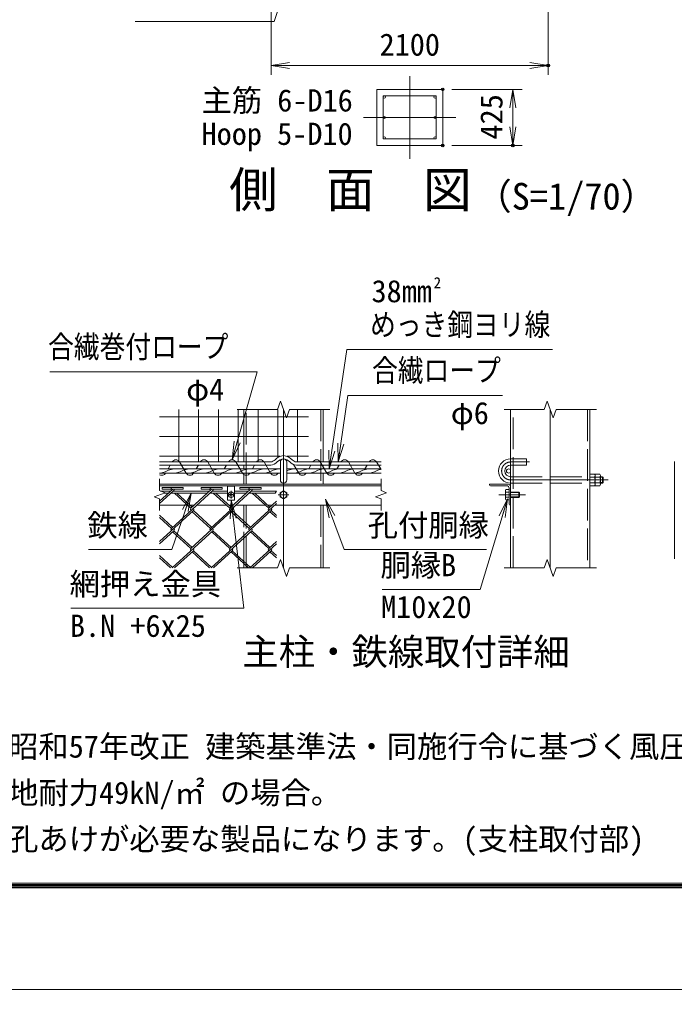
# Model space of a CAD drawing. Units: millimetres at full size. Extents: x -14700 to 14700, y -10395 to 10395.
# Drawn here: x 1217 to 6182, y -10395 to -3049 of the extents above; entities that cross this region are included whole.
import ezdxf
from ezdxf.enums import TextEntityAlignment as Align

# ---------------------------------------------------------------- set-up
doc = ezdxf.new("R2010")
doc.units = ezdxf.units.MM
doc.header["$LTSCALE"] = 40
doc.header["$PDMODE"] = 32
doc.header["$PDSIZE"] = 20
doc.linetypes.add('DASHED', pattern=[7.5, 6, -1.5])
doc.linetypes.add('USER1', pattern=[50.8, 31.75, -6.35, 6.35, -6.35])
for name, color, linetype, lineweight in [('0-0_D-STR1', 1, 'Continuous', 18), ('0-1_D-BMK', 2, 'USER1', 13), ('0-2_D-STR3', 3, 'Continuous', 13), ('0-3_D-STR4', 7, 'Continuous', 18), ('0-6_D-STR-DIM', 7, 'Continuous', 13), ('0-7_0', 7, 'Continuous', 18), ('0-9_D-STR-TXT', 7, 'Continuous', 13), ('0-A_D-STR2', 7, 'Continuous', 13), ('0-B_D-TTL-TXT', 7, 'Continuous', 13), ('0-C_D-TTL', 7, 'Continuous', 18)]:
    doc.layers.add(name, color=color, linetype=linetype, lineweight=lineweight)
doc.layers.add('0-8_Defpoints', color=253, linetype='Continuous')
doc.styles.add('ＭＳ ゴシック', font='')
doc.styles.get('ＭＳ ゴシック').set_extended_font_data('MS Gothic')

# ---------------------------------------------------------------- blocks, each defined once
blk = doc.blocks.new('_Open')
at = {"layer": '0-7_0'}
blk.add_line((-40, 6.67), (0, 0), dxfattribs=at)
blk.add_lwpolyline([(-40, -6.67), (0, 0), (-40, 0)], dxfattribs=at)

msp = doc.modelspace()

# ---------------------------------------------------------------- linework, layer by layer
at = {"layer": '0-0_D-STR1'}
for p, q in [((2918.87, -6399.8), (2918.87, -6002.47)), ((3518.87, -6002.47), (3518.87, -6399.8)), ((4939.77, -6002.47), (4939.77, -7202.47)), ((5539.78, -7202.47), (5539.78, -6002.47)), ((2918.87, -6451.8), (2918.87, -6423.8)), ((3518.87, -6423.8), (3518.87, -6451.8)), ((2918.87, -6567.8), (2918.87, -6483.8)), ((3518.87, -6483.8), (3518.87, -6567.8)), ((2279.74, -6567.8), (3957.99, -6567.8)), ((2279.74, -6579.8), (3957.99, -6579.8)), ((4919.77, -6567.8), (4779.77, -6567.8)), ((4779.77, -6571.8), (4779.77, -6567.8)), ((4909.77, -6579.8), (4787.77, -6579.8)), ((4927.77, -6719.8), (4927.77, -6597.8)), ((2279.74, -6727.8), (2492.32, -6727.8)), ((2511.26, -6727.8), (2541.74, -6727.8)), ((2560.21, -6727.8), (2787.23, -6727.8)), ((2806.17, -6727.8), (2836.65, -6727.8)), ((2855.59, -6727.8), (3082.14, -6727.8)), ((2918.87, -6894.24), (2918.87, -6727.8)), ((3101.09, -6727.8), (3131.56, -6727.8)), ((3150.5, -6727.8), (3957.99, -6727.8)), ((3518.87, -6727.8), (3518.87, -7202.47)), ((4935.77, -6727.8), (4939.77, -6727.8)), ((2918.87, -7198.77), (2918.87, -6928.97))]:
    msp.add_line(p, q, dxfattribs=at)
at = {"layer": '0-0_D-STR1', "linetype": 'DASHED'}
for p, q in [((2936.87, -6567.8), (2936.87, -6002.47)), ((3500.87, -6002.47), (3500.87, -6567.8)), ((4957.77, -7202.47), (4957.77, -6002.47)), ((5521.78, -6002.47), (5521.78, -7202.47)), ((2936.87, -7202.47), (2936.87, -6727.8)), ((3500.87, -6727.8), (3500.87, -7202.47))]:
    msp.add_line(p, q, dxfattribs=at)
at = {"layer": '0-0_D-STR1'}
for centre, radius, start, end in [((4787.77, -6571.8), 8, 180, 270), ((4909.77, -6597.8), 18, 0, 90), ((4919.77, -6587.8), 20, 0, 90), ((4935.77, -6719.8), 8, 180, 270)]:
    msp.add_arc(centre, radius, start, end, dxfattribs=at)
at = {"layer": '0-1_D-BMK'}
for p, q in [((4174.8, -3478.27), (4174.8, -4103.27)), ((3824.8, -3790.77), (4524.8, -3790.77)), ((3218.87, -6002.47), (3218.87, -7202.47)), ((5239.77, -6002.47), (5239.77, -7202.47)), ((5081.69, -6399.8), (4939.77, -6399.8)), ((4939.77, -6535.8), (5679.78, -6535.8)), ((2791.65, -6647.8), (2851.17, -6647.8)), ((2821.41, -6618.04), (2821.41, -6677.56)), ((3178.87, -6647.8), (3258.87, -6647.8)), ((5051.38, -6647.8), (4851.38, -6647.8))]:
    msp.add_line(p, q, dxfattribs=at)
msp.add_arc((4939.77, -6467.8), 68, 90, 270, dxfattribs=at)
at = {"layer": '0-2_D-STR3', "linetype": 'DASHED'}
for p, q in [((4939.77, -6375.8), (5059.77, -6375.8)), ((5059.77, -6375.8), (5059.77, -6423.8)), ((4939.77, -6423.8), (5059.77, -6423.8)), ((4939.77, -6511.8), (5539.78, -6511.8)), ((4939.77, -6559.8), (5539.78, -6559.8))]:
    msp.add_line(p, q, dxfattribs=at)
at = {"layer": '0-2_D-STR3'}
for p, q in [((3120.04, -6399.8), (2279.74, -6399.8)), ((3121.72, -6423.8), (2279.74, -6423.8)), ((2279.74, -6451.8), (3194.87, -6451.8)), ((3194.87, -6535.8), (3194.87, -6399.8)), ((3242.87, -6535.8), (3242.87, -6399.8)), ((3242.87, -6451.8), (3957.99, -6451.8)), ((3316.02, -6423.8), (3957.99, -6423.8)), ((3317.69, -6399.8), (3957.99, -6399.8)), ((2279.74, -6483.8), (3194.87, -6483.8)), ((3242.87, -6483.8), (3957.99, -6483.8)), ((5539.78, -6492), (5539.78, -6579.6)), ((5539.78, -6492), (5576.58, -6492)), ((5539.78, -6513.9), (5576.58, -6513.9)), ((5579.78, -6492), (5579.78, -6579.6)), ((5579.78, -6492), (5616.58, -6492)), ((5579.78, -6501.33), (5579.78, -6570.27)), ((5579.78, -6513.9), (5616.58, -6513.9)), ((5619.78, -6501.33), (5619.78, -6570.27)), ((5619.78, -6511.8), (5635.99, -6511.8)), ((5619.78, -6515.59), (5639.78, -6515.59)), ((5639.78, -6515.59), (5635.99, -6511.8)), ((5635.99, -6511.8), (5635.99, -6559.8)), ((5639.78, -6515.59), (5639.78, -6556.01)), ((2795.41, -6687.8), (2795.41, -6583.8)), ((4899.77, -6614.8), (4903.39, -6608.54)), ((4903.39, -6608.54), (4927.77, -6608.54)), ((4927.77, -6608.54), (4927.77, -6687.06)), ((5539.78, -6557.7), (5576.58, -6557.7)), ((5539.78, -6579.6), (5576.58, -6579.6)), ((5579.78, -6557.7), (5616.58, -6557.7)), ((5579.78, -6579.6), (5616.58, -6579.6)), ((5619.78, -6559.8), (5635.99, -6559.8)), ((2364.69, -6619.8), (2287.39, -6619.8)), ((2347.22, -6635.8), (2312.71, -6635.8)), ((2642.14, -6635.8), (2365.7, -6635.8)), ((2659.6, -6619.8), (2383.16, -6619.8)), ((2660.61, -6635.8), (2795.41, -6635.8)), ((2678.07, -6619.8), (2795.41, -6619.8)), ((2814.09, -6646.23), (2808.01, -6646.34)), ((2808.01, -6646.34), (2808.01, -6649.27)), ((2808.01, -6646.34), (2808.01, -6649.27)), ((2814.09, -6649.37), (2808.01, -6649.27)), ((2817.81, -6644.34), (2814.09, -6646.23)), ((2817.81, -6651.26), (2814.09, -6649.37)), ((2817.88, -6644.27), (2819.84, -6640.58)), ((2817.88, -6651.33), (2819.84, -6655.02)), ((2819.95, -6634.4), (2819.84, -6640.58)), ((2819.95, -6661.2), (2819.84, -6655.02)), ((2819.85, -6634.4), (2822.87, -6634.4)), ((2819.95, -6661.2), (2822.87, -6661.2)), ((2822.87, -6634.4), (2822.98, -6640.58)), ((2822.87, -6661.2), (2822.98, -6655.02)), ((2824.94, -6644.27), (2822.98, -6640.58)), ((2824.94, -6651.33), (2822.98, -6655.02)), ((2825.01, -6644.34), (2828.73, -6646.23)), ((2825.01, -6651.26), (2828.73, -6649.37)), ((2828.73, -6649.37), (2834.81, -6649.27)), ((2847.41, -6619.8), (2954.51, -6619.8)), ((2847.41, -6635.8), (2937.05, -6635.8)), ((2955.99, -6635.8), (3155.98, -6635.8)), ((2973.45, -6619.8), (3165.21, -6619.8)), ((3192.87, -6632.79), (3218.87, -6617.78)), ((3192.87, -6662.81), (3192.87, -6632.79)), ((3218.87, -6677.82), (3192.87, -6662.81)), ((3218.87, -6617.78), (3244.87, -6632.79)), ((3244.87, -6662.81), (3218.87, -6677.82)), ((3244.87, -6632.79), (3244.87, -6662.81)), ((4899.77, -6614.8), (4899.77, -6680.8)), ((4899.77, -6680.8), (4903.39, -6687.06)), ((4903.39, -6628.17), (4927.77, -6628.17)), ((4903.39, -6667.43), (4927.77, -6667.43)), ((4939.77, -6627.8), (5001.77, -6627.8)), ((4939.77, -6631.4), (5005.37, -6631.4)), ((4939.77, -6664.2), (5005.37, -6664.2)), ((4939.77, -6667.8), (5001.77, -6667.8)), ((5001.77, -6627.8), (5007.77, -6633.8)), ((5007.77, -6633.8), (5007.77, -6661.8)), ((2847.41, -6687.8), (2795.41, -6687.8)), ((4903.39, -6687.06), (4927.77, -6687.06))]:
    msp.add_line(p, q, dxfattribs=at)
at = {"layer": '0-2_D-STR3', "color": 4}
for p, q in [((2360.37, -6423.8), (2343.79, -6451.8)), ((2431.44, -6399.8), (2481.18, -6483.8)), ((2573.57, -6423.8), (2556.99, -6451.8)), ((2644.65, -6399.8), (2694.39, -6483.8)), ((2786.78, -6423.8), (2770.2, -6451.8)), ((2857.85, -6399.8), (2907.59, -6483.8)), ((2999.98, -6423.8), (2983.4, -6451.8)), ((3071.06, -6399.8), (3120.8, -6483.8)), ((3295.35, -6418.53), (3334, -6483.8)), ((3426.4, -6423.8), (3409.81, -6451.8)), ((3497.47, -6399.8), (3547.21, -6483.8)), ((3639.6, -6423.8), (3623.02, -6451.8)), ((3710.67, -6399.8), (3760.42, -6483.8)), ((3852.81, -6423.8), (3836.23, -6451.8)), ((3923.88, -6399.8), (3957.99, -6457.41))]:
    msp.add_line(p, q, dxfattribs=at)
at = {"layer": '0-2_D-STR3'}
msp.add_lwpolyline([(3974.8, -3628.27), (3974.8, -3953.27), (4374.8, -3953.27), (4374.8, -3628.27)], close=True, dxfattribs=at)
for points in [[(2386.82, -6451.8), (2346.81, -6461.06), (2322.27, -6475.22), (2285.46, -6483.8)], [(2500.15, -6451.8), (2460.13, -6461.06), (2435.6, -6475.22), (2398.78, -6483.8)], [(2613.47, -6451.8), (2573.46, -6461.06), (2548.92, -6475.22), (2512.11, -6483.8)], [(2726.79, -6451.8), (2686.78, -6461.06), (2662.24, -6475.22), (2625.43, -6483.8)], [(2840.11, -6451.8), (2800.1, -6461.06), (2775.56, -6475.22), (2738.75, -6483.8)], [(2953.44, -6451.8), (2913.42, -6461.06), (2888.89, -6475.22), (2852.07, -6483.8)], [(3066.76, -6451.8), (3026.75, -6461.06), (3002.21, -6475.22), (2965.39, -6483.8)], [(3180.08, -6451.8), (3140.07, -6461.06), (3115.53, -6475.22), (3078.72, -6483.8)], [(3293.4, -6451.8), (3253.39, -6461.06), (3242.87, -6467.13)], [(3406.72, -6451.8), (3366.71, -6461.06), (3342.18, -6475.22), (3305.36, -6483.8)], [(3520.05, -6451.8), (3480.03, -6461.06), (3455.5, -6475.22), (3418.68, -6483.8)], [(3633.37, -6451.8), (3593.36, -6461.06), (3568.82, -6475.22), (3532.01, -6483.8)], [(3746.69, -6451.8), (3706.68, -6461.06), (3682.14, -6475.22), (3645.33, -6483.8)], [(3860.01, -6451.8), (3820, -6461.06), (3795.46, -6475.22), (3758.65, -6483.8)], [(3957.99, -6455.35), (3933.32, -6461.06), (3908.79, -6475.22), (3871.97, -6483.8)], [(2795.41, -6583.8), (2847.41, -6583.8), (2847.41, -6687.8)], [(5619.78, -6556.01), (5639.78, -6556.01), (5635.99, -6559.8)], [(2828.73, -6646.23), (2834.81, -6646.34), (2834.81, -6649.27)], [(5001.77, -6627.8), (5001.77, -6667.8), (5007.77, -6661.8)]]:
    msp.add_lwpolyline(points, dxfattribs=at)
for centre, radius in [((3982.8, -3636.27), 8), ((4366.8, -3636.27), 8), ((3982.8, -3790.77), 8), ((4366.8, -3790.77), 8), ((3982.8, -3945.27), 8), ((4366.8, -3945.27), 8), ((4923.77, -6467.8), 16), ((2821.41, -6647.8), 21), ((3218.87, -6647.8), 25)]:
    msp.add_circle(centre, radius, dxfattribs=at)
at = {"layer": '0-2_D-STR3', "color": 4}
for centre, start, end in [((2403.01, -6415.52), 28.93798, 151.06202), ((2616.22, -6415.52), 28.93798, 151.06202), ((2829.42, -6415.52), 28.93798, 151.06202), ((3042.63, -6415.52), 28.93798, 151.06202), ((3469.04, -6415.52), 28.93798, 151.06202), ((3682.24, -6415.52), 28.93798, 151.06202), ((3895.45, -6415.52), 28.93798, 151.06202), ((2296.41, -6468.08), 239.13307, 331.06202), ((2509.61, -6468.08), 208.93798, 331.06202), ((2722.82, -6468.08), 208.93798, 331.06202), ((2936.02, -6468.08), 208.93798, 331.06202), ((3149.23, -6468.08), 208.93798, 331.06202), ((3362.43, -6468.08), 208.93798, 331.06202), ((3575.64, -6468.08), 208.93798, 331.06202), ((3788.85, -6468.08), 208.93798, 331.06202)]:
    msp.add_arc(centre, 32.49, start, end, dxfattribs=at)
at = {"layer": '0-2_D-STR3'}
for centre, radius, start, end in [((3110.29, -6335.88), 64.66, 278.67529, 312.93489), ((3223.83, -6443.85), 92.23, 93.08535, 138.90015), ((3223.83, -6443.85), 68.23, 94.1723, 139.7895), ((3218.87, -6399.8), 24, 0, 180), ((3213.9, -6443.85), 92.23, 41.09985, 86.91465), ((3213.9, -6443.85), 68.23, 40.2105, 85.8277), ((3327.45, -6335.88), 64.66, 227.06511, 261.32471), ((4939.77, -6467.8), 92, 90, 270), ((3110.29, -6335.88), 88.66, 277.40669, 313.86669), ((3327.45, -6335.88), 88.66, 226.13331, 262.59331), ((4939.77, -6467.8), 44, 90, 270), ((3218.87, -6535.8), 24, 180, 0), ((5559.85, -6502.95), 19.99, 326.78843, 33.21157), ((5503.24, -6535.8), 76.54, 343.37369, 16.62631), ((5599.85, -6502.95), 19.99, 326.78843, 33.21157), ((5543.24, -6535.8), 76.54, 343.37369, 16.62631), ((4917.73, -6618.36), 17.38, 145.61575, 214.38425), ((5559.85, -6568.65), 19.99, 326.78843, 33.21157), ((5599.85, -6568.65), 19.99, 326.78843, 33.21157), ((4917.73, -6677.25), 17.38, 145.61575, 214.38425), ((4965.32, -6647.8), 64.96, 162.41205, 197.58795)]:
    msp.add_arc(centre, radius, start, end, dxfattribs=at)
at = {"layer": '0-3_D-STR4'}
msp.add_lwpolyline([(3924.8, -3578.27), (3924.8, -4003.27), (4424.8, -4003.27), (4424.8, -3578.27)], close=True, dxfattribs=at)
at = {"layer": '0-6_D-STR-DIM'}
for p, q in [((3124.8, -2627.48), (3124.8, -3467.48)), ((5224.8, -2627.48), (5224.8, -3467.48)), ((3124.8, -3397.48), (5224.8, -3397.48)), ((4494.8, -3578.27), (5026.9, -3578.27)), ((4956.9, -3578.27), (4956.9, -4003.27)), ((4494.8, -4003.27), (5026.9, -4003.27)), ((3195.78, -5939.04), (3172.69, -6002.47)), ((3241.95, -6065.9), (3195.78, -5939.04)), ((5216.69, -5939.04), (5193.6, -6002.47)), ((5262.86, -6065.9), (5216.69, -5939.04)), ((2868.87, -6002.47), (3172.69, -6002.47)), ((3265.04, -6002.47), (3241.95, -6065.9)), ((3265.04, -6002.47), (3568.87, -6002.47)), ((4889.77, -6002.47), (5193.6, -6002.47)), ((5285.95, -6002.47), (5262.86, -6065.9)), ((5285.95, -6002.47), (5589.77, -6002.47)), ((2279.74, -6527.8), (2279.74, -6617.02)), ((3957.99, -6527.8), (3957.99, -6617.02)), ((2279.74, -6678.58), (2279.74, -6767.8)), ((3165.21, -6619.8), (3155.98, -6635.8)), ((3957.99, -6678.58), (3957.99, -6767.8)), ((3195.78, -7139.04), (3172.69, -7202.47)), ((3241.95, -7265.9), (3195.78, -7139.04)), ((5216.69, -7139.04), (5193.6, -7202.47)), ((5262.86, -7265.9), (5216.69, -7139.04)), ((2868.87, -7202.47), (3172.69, -7202.47)), ((3265.04, -7202.47), (3241.95, -7265.9)), ((3265.04, -7202.47), (3568.87, -7202.47)), ((4889.77, -7202.47), (5193.6, -7202.47)), ((5285.95, -7202.47), (5262.86, -7265.9)), ((5285.95, -7202.47), (5589.77, -7202.47))]:
    msp.add_line(p, q, dxfattribs=at)
for points in [[(2279.74, -6678.58), (2237.45, -6663.19), (2322.03, -6632.41), (2279.74, -6617.02)], [(3957.99, -6678.58), (3915.71, -6663.19), (4000.28, -6632.41), (3957.99, -6617.02)]]:
    msp.add_lwpolyline(points, dxfattribs=at)
at = {"layer": '0-8_Defpoints'}
for p in [(5224.8, -3397.48), (4424.8, -3578.27), (4424.8, -4003.27), (4956.9, -4003.27)]:
    msp.add_point(p, dxfattribs=at)
at = {"layer": '0-9_D-STR-TXT'}
for points in [[(2094.16, -3065.39), (3147.04, -3065.39), (3469.16, -2109.37)], [(5257.93, -5547.84), (3699.24, -5547.84), (3564.07, -6449.82)], [(1448.28, -5717.7), (3018.52, -5717.7), (2829.97, -6381.11)], [(4879.42, -5896.61), (3707.15, -5896.61), (3632.04, -6397.82)], [(1740.24, -7063.54), (2373.3, -7063.54), (2519.46, -6637.69)], [(4756.43, -7061.87), (3677.44, -7061.87), (3538.22, -6684.34)], [(3965.82, -7364.34), (4709.92, -7364.34), (4915.23, -6681.2)], [(1608.5, -7507.85), (2917.57, -7507.85), (2821.64, -6689.79)]]:
    msp.add_lwpolyline(points, dxfattribs=at)
at = {"layer": '0-A_D-STR2'}
for p, q in [((2425.88, -6002.47), (2425.88, -6399.8)), ((2575.88, -6002.47), (2575.88, -6399.8)), ((2725.88, -6002.47), (2725.88, -6399.8)), ((2875.88, -6002.47), (2875.88, -6399.8)), ((3025.88, -6002.47), (3025.88, -6399.8)), ((3175.88, -6002.47), (3175.88, -6365.06)), ((3325.88, -6002.47), (3325.88, -6399.8)), ((2279.74, -6056.82), (3407.59, -6056.82)), ((2279.74, -6206.82), (3407.59, -6206.82)), ((2279.74, -6356.82), (3193.31, -6356.82)), ((3244.42, -6356.82), (3407.59, -6356.82)), ((2379.26, -6606.44), (2279.74, -6697.64)), ((2299.26, -6593.64), (2459.26, -6593.64)), ((2299.26, -6606.44), (2299.26, -6593.64)), ((2299.26, -6606.44), (2366.41, -6606.44)), ((2674.17, -6606.44), (2517.03, -6750.44)), ((2594.17, -6593.64), (2754.17, -6593.64)), ((2594.17, -6606.44), (2594.17, -6593.64)), ((2594.17, -6606.44), (2661.33, -6606.44)), ((2968.87, -6606.65), (2811.94, -6750.44)), ((2888.87, -6593.85), (3048.87, -6593.85)), ((2888.87, -6606.65), (2888.87, -6593.85)), ((2888.87, -6606.65), (2956.02, -6606.65)), ((2968.87, -6606.65), (3048.87, -6606.65)), ((3048.87, -6606.65), (3048.87, -6593.85)), ((2388.28, -6615.11), (2279.74, -6714.57)), ((2683.19, -6615.11), (2369.36, -6902.68)), ((2393.4, -6619.8), (2388.28, -6615.11)), ((2517.03, -6750.44), (2391.92, -6635.8)), ((2526.5, -6741.76), (2410.86, -6635.8)), ((2978.34, -6615.33), (2664.48, -6902.92)), ((2688.31, -6619.8), (2683.19, -6615.11)), ((2811.94, -6750.44), (2686.83, -6635.8)), ((2821.41, -6741.76), (2705.77, -6635.8)), ((2983.22, -6619.8), (2978.34, -6615.33)), ((3106.85, -6750.44), (2981.74, -6635.8)), ((3116.32, -6741.76), (3000.68, -6635.8)), ((3165.21, -6714.32), (2959.39, -6902.92)), ((3165.21, -6696.96), (3106.85, -6750.44)), ((2535.74, -6767.59), (2279.74, -7002.17)), ((2378.83, -6894), (2279.74, -6803.2)), ((2369.36, -6902.68), (2279.74, -6820.57)), ((2830.65, -6767.59), (2516.81, -7055.16)), ((2664.48, -6902.92), (2526.26, -6776.27)), ((2673.95, -6894.24), (2535.74, -6767.59)), ((3125.56, -6767.59), (2811.7, -7055.19)), ((2959.39, -6902.92), (2821.17, -6776.27)), ((2968.87, -6894.24), (2830.65, -6767.59)), ((3165.21, -6821.29), (3116.08, -6776.27)), ((3165.21, -6803.93), (3125.56, -6767.59)), ((2388.3, -6920.05), (2279.74, -7019.53)), ((2683.19, -6920.07), (2375, -7202.47)), ((2516.81, -7055.16), (2378.83, -6928.73)), ((2526.29, -7046.48), (2388.3, -6920.05)), ((2978.1, -6920.07), (2669.91, -7202.47)), ((2811.7, -7055.19), (2674.54, -6929.5)), ((2821.17, -7046.5), (2683.19, -6920.07)), ((3106.85, -7055.4), (2968.63, -6928.75)), ((3116.32, -7046.72), (2978.1, -6920.07)), ((3165.21, -7018.85), (2964.83, -7202.47)), ((3165.21, -7001.92), (3106.85, -7055.4)), ((2378.83, -7198.96), (2279.74, -7108.16)), ((2363.71, -7202.47), (2279.74, -7125.52)), ((2535.76, -7072.53), (2393.95, -7202.47)), ((2658.62, -7202.47), (2526.29, -7081.21)), ((2673.74, -7198.96), (2535.76, -7072.53)), ((2830.65, -7072.55), (2688.86, -7202.47)), ((2953.49, -7202.47), (2821.17, -7081.23)), ((2968.63, -7198.98), (2830.65, -7072.55)), ((3125.56, -7072.55), (2983.77, -7202.47)), ((3165.21, -7126.25), (3116.08, -7081.23)), ((3165.21, -7108.88), (3125.56, -7072.55))]:
    msp.add_line(p, q, dxfattribs=at)
for points in [[(2379.26, -6606.44), (2459.26, -6606.44), (2459.26, -6593.64)], [(2674.17, -6606.44), (2754.17, -6606.44), (2754.17, -6593.64)]]:
    msp.add_lwpolyline(points, dxfattribs=at)
for centre, start, end in [((2379.26, -6606.44), 85, 222.5), ((2379.04, -6606.65), 317.5, 0.89905), ((2674.17, -6606.44), 85, 222.5), ((2673.95, -6606.65), 317.5, 0.89905), ((2968.87, -6606.65), 95, 222.5), ((2968.87, -6606.65), 317.5, 0), ((2526.5, -6759.12), 137.5, 222.5), ((2526.5, -6759.12), 317.5, 42.5), ((2821.41, -6759.12), 137.5, 222.5), ((2821.41, -6759.12), 317.5, 42.5), ((3116.32, -6759.12), 137.5, 222.5), ((3116.32, -6759.12), 317.5, 42.5), ((2379.04, -6911.6), 137.5, 222.5), ((2379.04, -6911.6), 317.5, 42.5), ((2673.95, -6911.6), 137.5, 222.5), ((2673.95, -6911.6), 317.5, 42.5), ((2968.87, -6911.6), 137.5, 222.5), ((2968.87, -6911.6), 317.5, 42.5), ((2526.5, -7064.08), 137.5, 222.5), ((2526.5, -7064.08), 317.5, 42.5), ((2821.41, -7064.08), 137.5, 222.5), ((2821.41, -7064.08), 317.5, 42.5), ((3116.32, -7064.08), 137.5, 222.5), ((3116.32, -7064.08), 317.5, 42.5)]:
    msp.add_arc(centre, 12.85, start, end, dxfattribs=at)
at = {"layer": '0-B_D-TTL-TXT', "color": 2}
msp.add_line((6182.33, -6395.79), (6182.33, -7132.63), dxfattribs=at)
at = {"layer": '0-C_D-TTL', "color": 2}
msp.add_lwpolyline([(-14700, 10395), (14700, 10395), (14700, -10395), (-14700, -10395)], close=True, dxfattribs=at)
at = {"layer": '0-C_D-TTL'}
for points in [[(-13755, 9625), (13755, 9625), (13755, -9625), (-13755, -9625)], [(-13746.25, 9616.25), (13746.25, 9616.25), (13746.25, -9616.25), (-13746.25, -9616.25)], [(-13737.5, 9607.5), (13737.5, 9607.5), (13737.5, -9607.5), (-13737.5, -9607.5)], [(-13728.75, 9598.75), (13728.75, 9598.75), (13728.75, -9598.75), (-13728.75, -9598.75)], [(-13720, 9590), (13720, 9590), (13720, -9590), (-13720, -9590)]]:
    msp.add_lwpolyline(points, close=True, dxfattribs=at)

# ---------------------------------------------------------------- block references
at = {"layer": '0-6_D-STR-DIM', "xscale": 3.5, "yscale": 3.5}
for p, rotation in [((3124.8, -3397.48), 180), ((4956.9, -3578.27), 90), ((4956.9, -4003.27), 270)]:
    msp.add_blockref('_Open', p, dxfattribs=dict(at, rotation=rotation))
msp.add_blockref('_Open', (5224.8, -3397.48), dxfattribs=at)
at = {"layer": '0-9_D-STR-TXT', "xscale": 3.5, "yscale": 3.5}
for p, rotation in [((2829.42, -6383.03), 254.13411), ((3563.77, -6451.8), 261.47698), ((3631.74, -6399.8), 261.47698), ((2520.11, -6635.8), 71.05648), ((2821.41, -6687.8), 96.68798), ((3537.53, -6682.46), 110.24163), ((4915.81, -6679.28), 73.27226)]:
    msp.add_blockref('_Open', p, dxfattribs=dict(at, rotation=rotation))

# ---------------------------------------------------------------- texts
at = {"layer": '0-6_D-STR-DIM', "style": 'ＭＳ ゴシック'}
msp.add_text('2100', height=168.3, dxfattribs=at).set_placement((3946.36, -3373.86), align=Align.BOTTOM_LEFT)
msp.add_text('425', height=168.3, rotation=90, dxfattribs=at).set_placement((4928.65, -3958.27), align=Align.BOTTOM_LEFT)
at = {"layer": '0-9_D-STR-TXT', "style": 'ＭＳ ゴシック'}
for s, height, p in [('主筋 6-D16', 168.3, (2597.8, -3796.51)), ('Hoop 5-D10', 168.3, (2597.8, -4049.68)), ('38mm', 168.3, (3885.47, -5240.78)), ('2', 84.16, (4355.9, -5109.78)), ('φ4', 168.3, (2481.41, -5985.12)), ('φ6', 168.3, (4486.43, -6164.03)), ('鉄線', 168.3, (1732.25, -7013.27)), ('孔付胴縁', 168.3, (3856.56, -7012.94)), ('胴縁B', 168.3, (3953.39, -7315.4)), ('網押え金具', 168.3, (1597.84, -7458.03)), ('M10x20', 168.3, (3957.84, -7631.76)), ('B.N +6x25', 168.3, (1600.35, -7774.58))]:
    msp.add_text(s, height=height, dxfattribs=at).set_placement(p, align=Align.BOTTOM_LEFT)
at = {"layer": '0-9_D-STR-TXT', "style": 'ＭＳ ゴシック', "width": 0.85}
for s, p in [('めっき鋼ヨリ線', (3874.81, -5494.02)), ('合繊巻付ロープ', (1434.96, -5661.66)), ('合繊ロープ', (3889.83, -5840.57))]:
    msp.add_text(s, height=168.3, dxfattribs=at).set_placement(p, align=Align.BOTTOM_LEFT)
at = {"layer": '0-B_D-TTL-TXT', "style": 'ＭＳ ゴシック'}
for s, height, p in [('側\u3000面\u3000図', 269.5, (2806.41, -4553.97)), ('（S=1/70）', 202.1, (4672.51, -4549.55)), ('主柱・鉄線取付詳細', 202.1, (2906.79, -7998.3)), ('（設計条件）風荷重：昭和57年改正 建築基準法・同施行令に基づく風圧力に準拠。', 168.3, (-1163.57, -8689.05)), ('（基礎条件）長期許容地耐力49kN/㎡ の場合。', 168.3, (-1163.57, -9039.05)), ('※本製品は胴縁に現場孔あけが必要な製品になります。(支柱取付部)', 168.3, (-1163.57, -9389.05))]:
    msp.add_text(s, height=height, dxfattribs=at).set_placement(p, align=Align.BOTTOM_LEFT)

doc.saveas('drawing.dxf')
